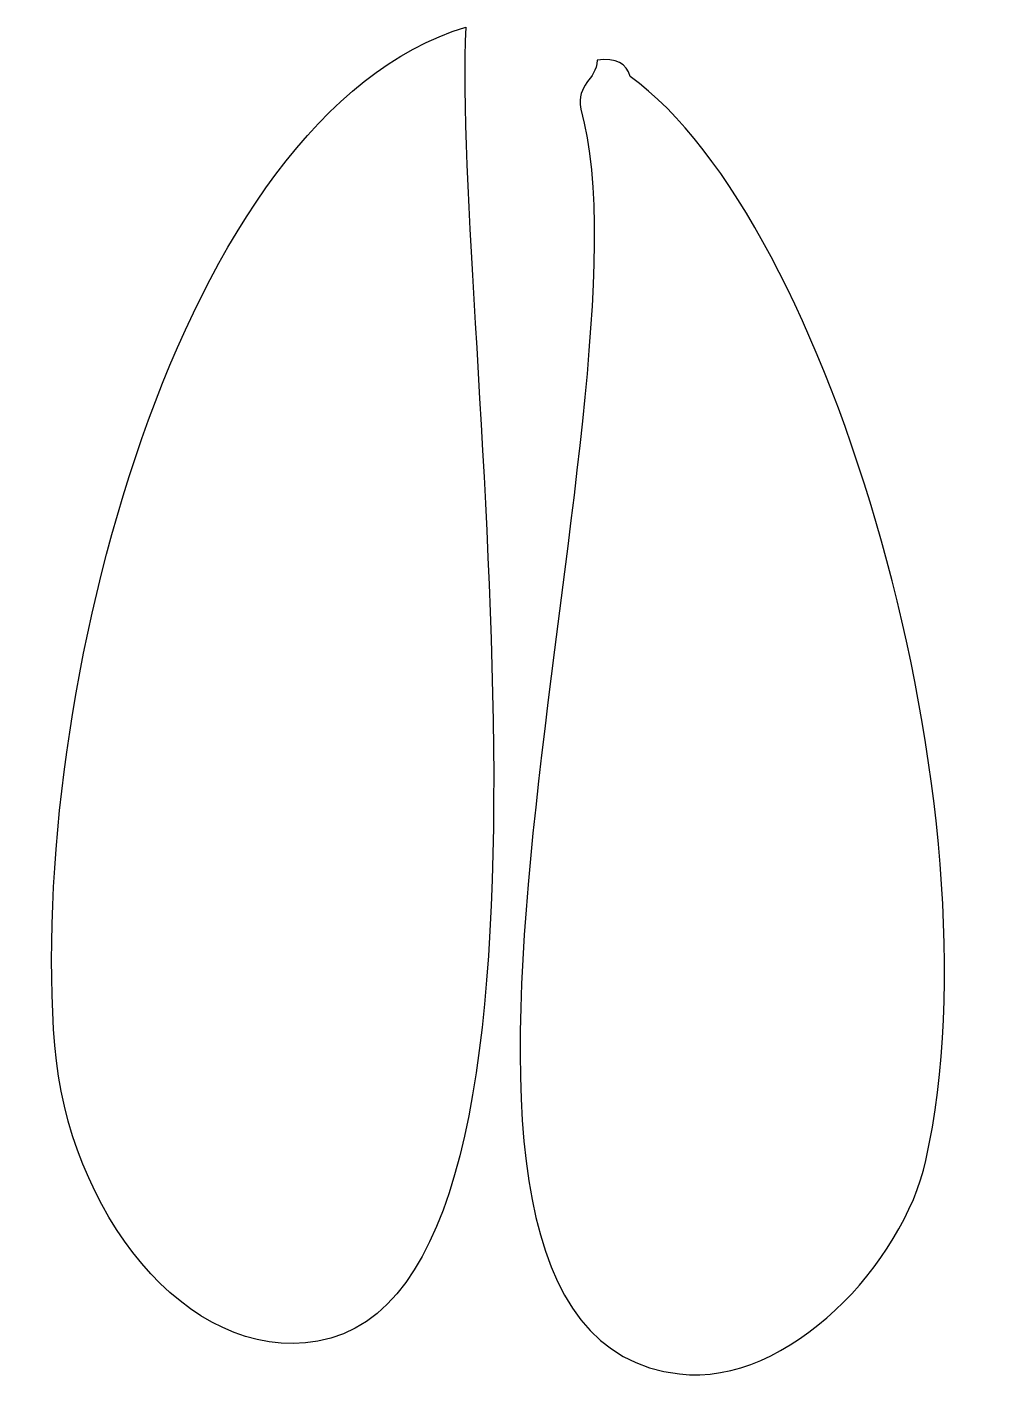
# Model space of a CAD drawing. Header units: centimetres. Extents: x -7.3 to 7.8, y -10.6 to 10.5.
import ezdxf

# ---------------------------------------------------------------- set-up
doc = ezdxf.new("R2010")
doc.units = ezdxf.units.CM
doc.header["$MEASUREMENT"] = 0
doc.layers.add('Layer 1', color=7, linetype='Continuous')

msp = doc.modelspace()

# ---------------------------------------------------------------- linework, layer by layer
at = {"layer": 'Layer 1'}
for points, knots in [([(-0.50202, 10.47922), (-4.97803, 9.1318), (-7.30986, 0.05593), (-6.88134, -5.34104), (-6.88134, -5.34104), (-6.67745, -7.89006), (-4.84783, -10.2888), (-2.79861, -9.93381), (-2.79861, -9.93381), (1.64894, -9.16596), (-0.72932, 5.97048), (-0.50202, 10.47922)], [0, 0, 0, 0, 0.25, 0.25, 0.25, 0.25, 0.5, 0.5, 0.5, 0.5, 1, 1, 1, 1]), ([(1.53927, 9.96892), (1.83769, 10.0098), (1.99303, 9.91262), (2.04957, 9.71365), (2.04957, 9.71365), (5.14189, 7.49914), (7.83651, -1.71257), (6.64234, -7.12705), (6.64234, -7.12705), (6.2951, -8.70674), (4.51432, -10.64328), (2.81512, -10.44413), (2.81512, -10.44413), (-2.45432, -9.82688), (2.53442, 4.79156), (1.28398, 9.20335), (1.28398, 9.20335), (1.21224, 9.61419), (1.5263, 9.64237), (1.53927, 9.96892), (1.53927, 9.96892), (1.53927, 9.96892), (1.53927, 9.96892), (1.53927, 9.96892)], [0, 0, 0, 0, 0.14285714, 0.14285714, 0.14285714, 0.14285714, 0.28571429, 0.28571429, 0.28571429, 0.28571429, 0.42857143, 0.42857143, 0.42857143, 0.42857143, 0.57142857, 0.57142857, 0.57142857, 0.57142857, 0.71428571, 0.71428571, 0.71428571, 0.71428571, 1, 1, 1, 1])]:
    msp.add_open_spline(points, degree=3, knots=knots, dxfattribs=at)

doc.saveas('drawing.dxf')
